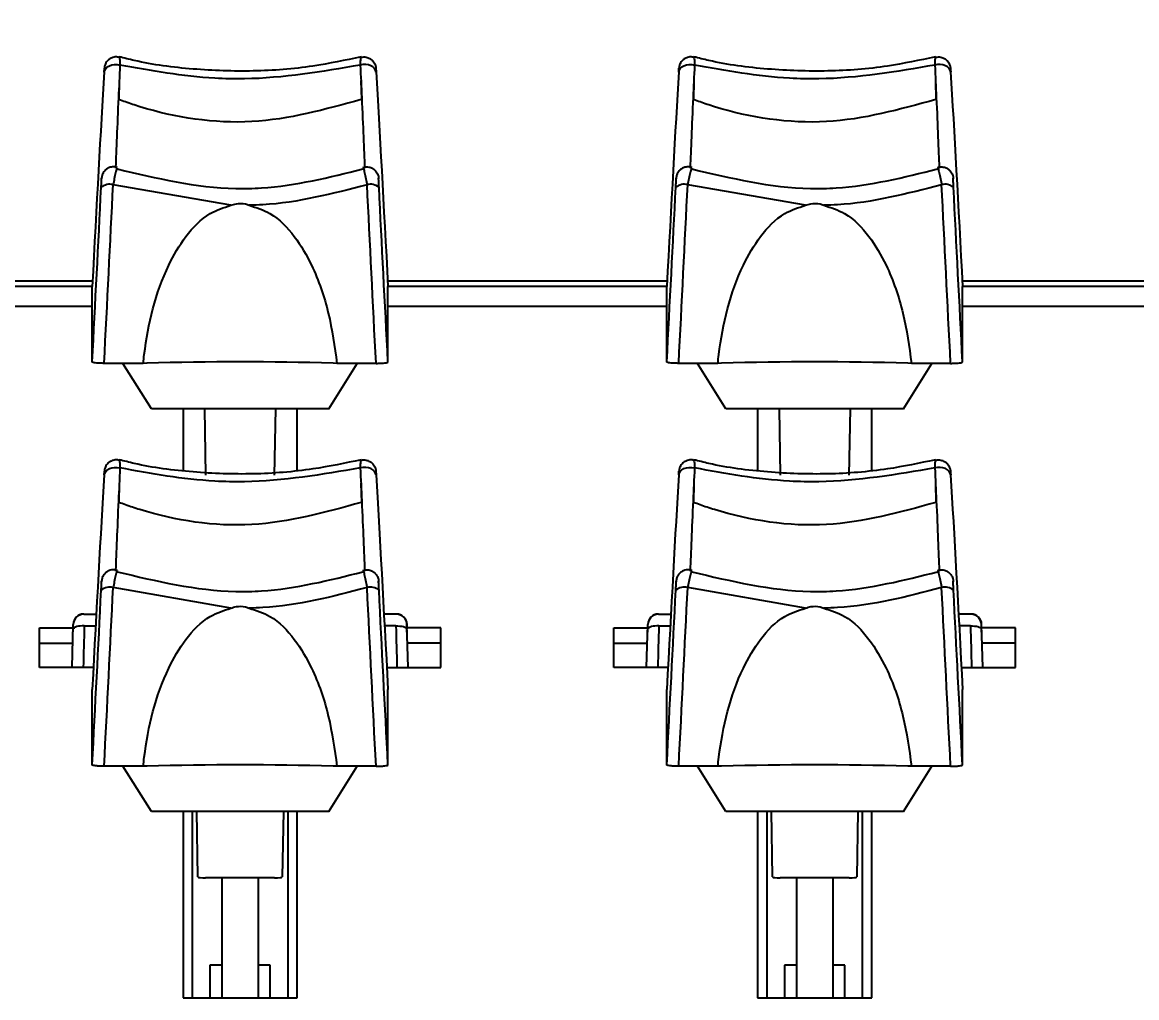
# Model space of a CAD drawing. Header units: inches. Extents: x 1.2 to 43.4, y 1.7 to 28.6.
# Drawn here: x 28.891 to 30.346, y 2.808 to 4.081 of the extents above; entities that cross this region are included whole.
import ezdxf

# ---------------------------------------------------------------- set-up
doc = ezdxf.new("R2010")
doc.units = ezdxf.units.IN
doc.header["$MEASUREMENT"] = 0
doc.layers.add('DIM', color=1, linetype='Continuous')
doc.styles.add('Arial', font='arial.ttf')
doc.dimstyles.new('ANSI & Metric .30 Stacked', dxfattribs={"dimscale": 2.666667, "dimtxt": 0.3, "dimasz": 0.375, "dimexe": 0.3, "dimexo": 0.3, "dimgap": 0.1, "dimtad": 0, "dimtih": 1, "dimtoh": 1, "dimzin": 4, "dimdsep": 46, "dimtxsty": 'Arial', "dimcen": 0.15, "dimadec": 0, "dimazin": 0, "dimtfac": 0.75, "dimtofl": 0, "dimtmove": 0, "dimatfit": 3, "dimfxl": 1, "dimtolj": 1, "dimtzin": 0, "dimarcsym": 0})

# ---------------------------------------------------------------- blocks, each defined once
blk = doc.blocks.new('*D8')
at = {"layer": 'Defpoints', "color": 0, "transparency": 16777216}
for p in [(43.3922, 5.7798), (25.0851, 3.6804), (43.3922, 3.6804)]:
    blk.add_point(p, dxfattribs=at)
at = {"layer": 'DIM', "color": 0, "lineweight": -2, "transparency": 16777216}
for p, q in [((25.0851, 3.9804), (25.0851, 6.0798)), ((43.3922, 3.9804), (43.3922, 6.0798)), ((25.4601, 5.7798), (33.3513, 5.7798)), ((43.0172, 5.7798), (35.126, 5.7798))]:
    blk.add_line(p, q, dxfattribs=at)
at = {"layer": 'DIM', "color": 0, "transparency": 16777216}
for points in [[(25.4601, 5.8423), (25.4601, 5.7173), (25.0851, 5.7798)], [(43.0172, 5.8423), (43.0172, 5.7173), (43.3922, 5.7798)]]:
    blk.add_solid(points, dxfattribs=at)
at = {"layer": 'DIM', "color": 0, "transparency": 16777216, "char_height": 0.3, "attachment_point": 5, "style": 'Arial'}
for s, insert in [('\\A1;18.31', (34.2387, 6.0331)), ('\\A1;[465mm]', (34.2387, 5.4875))]:
    blk.add_mtext(s, dxfattribs=dict(at, insert=insert))

msp = doc.modelspace()

# ---------------------------------------------------------------- linework, layer by layer
for p, q in [((28.9983, 4.0189), (28.9982, 4.0162)), ((29.353, 4.0189), (29.3532, 4.0162)), ((29.7483, 4.0189), (29.7482, 4.0162)), ((30.103, 4.0189), (30.1032, 4.0162)), ((29.018, 4.0051), (29.0173, 3.9802)), ((29.3333, 4.0051), (29.334, 3.9802)), ((29.768, 4.0051), (29.7673, 3.9802)), ((30.0833, 4.0051), (30.084, 3.9802)), ((29.1637, 3.8421), (29.01, 3.869)), ((29.9137, 3.8421), (29.76, 3.869)), ((28.983, 3.7429), (28.6183, 3.7429)), ((29.733, 3.7429), (29.3683, 3.7429)), ((30.483, 3.7429), (30.1183, 3.7429)), ((28.9827, 3.7362), (28.6187, 3.7362)), ((28.9827, 3.6377), (28.9827, 3.7362)), ((29.7327, 3.7362), (29.3687, 3.7362)), ((29.3687, 3.6377), (29.3687, 3.7362)), ((29.7327, 3.6377), (29.7327, 3.7362)), ((30.4827, 3.7362), (30.1187, 3.7362)), ((30.1187, 3.6377), (30.1187, 3.7362)), ((28.9827, 3.7102), (28.6187, 3.7102)), ((29.7327, 3.7102), (29.3687, 3.7102)), ((30.4827, 3.7102), (30.1187, 3.7102)), ((29.0492, 3.6358), (28.9983, 3.6358)), ((29.0598, 3.5767), (29.0228, 3.6358)), ((29.0541, 3.6359), (29.0492, 3.6358)), ((29.2915, 3.5767), (29.3285, 3.6358)), ((29.3021, 3.6358), (29.2972, 3.6359)), ((29.3531, 3.6358), (29.3021, 3.6358)), ((29.7992, 3.6358), (29.7483, 3.6358)), ((29.8098, 3.5767), (29.7728, 3.6358)), ((29.8041, 3.6359), (29.7992, 3.6358)), ((30.0415, 3.5767), (30.0785, 3.6358)), ((30.0521, 3.6358), (30.0472, 3.6359)), ((30.1031, 3.6358), (30.0521, 3.6358)), ((29.2915, 3.5767), (29.0598, 3.5767)), ((29.1012, 3.5767), (29.1012, 3.496)), ((29.1291, 3.5767), (29.1307, 3.4901)), ((29.2207, 3.4901), (29.2222, 3.5767)), ((29.2502, 3.4963), (29.2502, 3.5767)), ((30.0415, 3.5767), (29.8098, 3.5767)), ((29.8512, 3.5767), (29.8512, 3.496)), ((29.8791, 3.5767), (29.8807, 3.4901)), ((29.9707, 3.4901), (29.9722, 3.5767)), ((30.0002, 3.4963), (30.0002, 3.5767)), ((28.9983, 3.493), (28.9982, 3.4903)), ((29.353, 3.493), (29.3532, 3.4903)), ((29.7483, 3.493), (29.7482, 3.4903)), ((30.103, 3.493), (30.1032, 3.4903)), ((29.018, 3.4793), (29.0173, 3.4544)), ((29.3333, 3.4793), (29.334, 3.4544)), ((29.768, 3.4793), (29.7673, 3.4544)), ((30.0833, 3.4793), (30.084, 3.4544)), ((29.1637, 3.3163), (29.01, 3.3432)), ((29.9137, 3.3163), (29.76, 3.3432)), ((28.9715, 3.3086), (28.9879, 3.3086)), ((28.9715, 3.3086), (28.9715, 3.3085)), ((28.9715, 3.3085), (28.9879, 3.3085)), ((29.3798, 3.3086), (29.3634, 3.3086)), ((29.3798, 3.3085), (29.3634, 3.3085)), ((29.3798, 3.3086), (29.3798, 3.3085)), ((29.7216, 3.3086), (29.7379, 3.3086)), ((29.7216, 3.3086), (29.7216, 3.3085)), ((29.7216, 3.3085), (29.7379, 3.3085)), ((30.1298, 3.3086), (30.1134, 3.3086)), ((30.1298, 3.3085), (30.1134, 3.3085)), ((30.1298, 3.3086), (30.1298, 3.3085)), ((28.9137, 3.239), (28.9137, 3.2907)), ((28.9137, 3.2907), (28.9577, 3.2907)), ((28.9563, 3.239), (28.9578, 3.2951)), ((28.9723, 3.2932), (28.9871, 3.2932)), ((29.3791, 3.2932), (29.3642, 3.2932)), ((29.395, 3.239), (29.3935, 3.2951)), ((29.4377, 3.2907), (29.3937, 3.2907)), ((29.4377, 3.239), (29.4377, 3.2907)), ((29.6637, 3.239), (29.6637, 3.2907)), ((29.6637, 3.2907), (29.7077, 3.2907)), ((29.7063, 3.239), (29.7078, 3.2951)), ((29.7223, 3.2932), (29.7371, 3.2932)), ((30.1291, 3.2932), (30.1142, 3.2932)), ((30.145, 3.239), (30.1435, 3.2951)), ((30.1877, 3.2907), (30.1437, 3.2907)), ((30.1877, 3.239), (30.1877, 3.2907)), ((28.9137, 3.2708), (28.9571, 3.2708)), ((29.4377, 3.2708), (29.3942, 3.2708)), ((29.6637, 3.2708), (29.7071, 3.2708)), ((30.1877, 3.2708), (30.1442, 3.2708)), ((28.9842, 3.239), (28.9137, 3.239)), ((29.3671, 3.239), (29.4377, 3.239)), ((29.7342, 3.239), (29.6637, 3.239)), ((30.1171, 3.239), (30.1877, 3.239)), ((28.9827, 3.1119), (28.9827, 3.2103)), ((29.3687, 3.1119), (29.3687, 3.2103)), ((29.7327, 3.1119), (29.7327, 3.2103)), ((30.1187, 3.1119), (30.1187, 3.2103)), ((29.0492, 3.11), (28.9983, 3.11)), ((29.0598, 3.0508), (29.0228, 3.11)), ((29.0541, 3.11), (29.0492, 3.11)), ((29.2915, 3.0508), (29.3285, 3.11)), ((29.3021, 3.11), (29.2972, 3.11)), ((29.3531, 3.11), (29.3021, 3.11)), ((29.7992, 3.11), (29.7483, 3.11)), ((29.8098, 3.0508), (29.7728, 3.11)), ((29.8041, 3.11), (29.7992, 3.11)), ((30.0415, 3.0508), (30.0785, 3.11)), ((30.0521, 3.11), (30.0472, 3.11)), ((30.1031, 3.11), (30.0521, 3.11)), ((29.2915, 3.0508), (29.0598, 3.0508)), ((29.1012, 3.0508), (29.1012, 2.8079)), ((29.1132, 3.0508), (29.1132, 2.8079)), ((29.1207, 2.9655), (29.1192, 3.0508)), ((29.2322, 3.0508), (29.2307, 2.9655)), ((29.2382, 2.8079), (29.2382, 3.0508)), ((29.2502, 2.8079), (29.2502, 3.0508)), ((30.0415, 3.0508), (29.8098, 3.0508)), ((29.8512, 3.0508), (29.8512, 2.8079)), ((29.8632, 3.0508), (29.8632, 2.8079)), ((29.8707, 2.9655), (29.8692, 3.0508)), ((29.9822, 3.0508), (29.9807, 2.9655)), ((29.9882, 2.8079), (29.9882, 3.0508)), ((30.0002, 2.8079), (30.0002, 3.0508)), ((29.2207, 2.9643), (29.1307, 2.9643)), ((29.152, 2.9643), (29.152, 2.8079)), ((29.1993, 2.9643), (29.1993, 2.8079)), ((29.9707, 2.9643), (29.8807, 2.9643)), ((29.902, 2.9643), (29.902, 2.8079)), ((29.9493, 2.9643), (29.9493, 2.8079)), ((29.152, 2.8503), (29.1363, 2.8503)), ((29.1363, 2.8503), (29.1363, 2.8079)), ((29.215, 2.8503), (29.1993, 2.8503)), ((29.215, 2.8079), (29.215, 2.8503)), ((29.902, 2.8503), (29.8863, 2.8503)), ((29.8863, 2.8503), (29.8863, 2.8079)), ((29.965, 2.8503), (29.9493, 2.8503)), ((29.965, 2.8079), (29.965, 2.8503)), ((29.1012, 2.8079), (29.2502, 2.8079)), ((29.8512, 2.8079), (30.0002, 2.8079))]:
    msp.add_line(p, q)
at = {"flags": 128}
for points in [[(28.9983, 4.016), (28.9989, 4.0185), (29.0002, 4.0207), (29.0023, 4.0227), (29.005, 4.0242), (29.0082, 4.0253), (29.0117, 4.0258), (29.0153, 4.0258), (29.0188, 4.0252)], [(29.353, 4.016), (29.3525, 4.0185), (29.3511, 4.0207), (29.349, 4.0227), (29.3463, 4.0242), (29.3431, 4.0253), (29.3396, 4.0258), (29.336, 4.0258), (29.3325, 4.0252)], [(29.7483, 4.016), (29.7489, 4.0185), (29.7502, 4.0207), (29.7523, 4.0227), (29.755, 4.0242), (29.7582, 4.0253), (29.7617, 4.0258), (29.7653, 4.0258), (29.7688, 4.0252)], [(30.103, 4.016), (30.1025, 4.0185), (30.1011, 4.0207), (30.099, 4.0227), (30.0963, 4.0242), (30.0931, 4.0253), (30.0896, 4.0258), (30.086, 4.0258), (30.0825, 4.0252)], [(28.9983, 3.4902), (28.9989, 3.4926), (29.0002, 3.4948), (29.0023, 3.4968), (29.005, 3.4984), (29.0082, 3.4994), (29.0117, 3.5), (29.0153, 3.5), (29.0188, 3.4994)], [(29.353, 3.4902), (29.3525, 3.4926), (29.3511, 3.4948), (29.349, 3.4968), (29.3463, 3.4984), (29.3431, 3.4994), (29.3396, 3.5), (29.336, 3.5), (29.3325, 3.4994)], [(29.7483, 3.4902), (29.7489, 3.4926), (29.7502, 3.4948), (29.7523, 3.4968), (29.755, 3.4984), (29.7582, 3.4994), (29.7617, 3.5), (29.7653, 3.5), (29.7688, 3.4994)], [(30.103, 3.4902), (30.1025, 3.4926), (30.1011, 3.4948), (30.099, 3.4968), (30.0963, 3.4984), (30.0931, 3.4994), (30.0896, 3.5), (30.086, 3.5), (30.0825, 3.4994)], [(28.9723, 3.2932), (28.9696, 3.2932), (28.967, 3.293), (28.9647, 3.2927), (28.9626, 3.2922), (28.9609, 3.2917), (28.9596, 3.291), (28.9588, 3.2903), (28.9585, 3.2895)], [(29.3791, 3.2932), (29.3817, 3.2932), (29.3843, 3.293), (29.3867, 3.2927), (29.3888, 3.2922), (29.3905, 3.2917), (29.3917, 3.291), (29.3925, 3.2903), (29.3928, 3.2895)], [(29.7223, 3.2932), (29.7196, 3.2932), (29.717, 3.293), (29.7147, 3.2927), (29.7126, 3.2922), (29.7109, 3.2917), (29.7096, 3.291), (29.7088, 3.2903), (29.7085, 3.2895)], [(30.1291, 3.2932), (30.1317, 3.2932), (30.1343, 3.293), (30.1367, 3.2927), (30.1388, 3.2922), (30.1405, 3.2917), (30.1417, 3.291), (30.1425, 3.2903), (30.1428, 3.2895)]]:
    msp.add_lwpolyline(points, dxfattribs=at)
for centre, radius, start, end in [((29.0056, 3.8518), 0.0178, 75.8317, 129.2365), ((29.3457, 3.8518), 0.0178, 50.7635, 104.1683), ((29.7556, 3.8518), 0.0178, 75.8317, 129.2365), ((30.0957, 3.8518), 0.0178, 50.7635, 104.1683), ((29.1757, -0.3942), 4.032, 88.2726, 91.7274), ((29.9257, -0.3942), 4.032, 88.2726, 91.7274), ((29.0056, 3.3259), 0.0178, 75.8317, 129.2365), ((29.3457, 3.3259), 0.0178, 50.7635, 104.1683), ((29.7556, 3.3259), 0.0178, 75.8317, 129.2365), ((30.0957, 3.3259), 0.0178, 50.7635, 104.1683), ((28.9715, 3.2948), 0.0138, 90, 178.4839), ((28.9715, 3.2947), 0.0137, 89.7852, 178.2556), ((29.3798, 3.2948), 0.0138, 1.5161, 90), ((29.3798, 3.2947), 0.0137, 1.7444, 90.2148), ((29.7216, 3.2948), 0.0138, 90, 178.4839), ((29.7215, 3.2947), 0.0137, 89.7852, 178.2556), ((30.1298, 3.2948), 0.0138, 1.5161, 90), ((30.1298, 3.2947), 0.0137, 1.7444, 90.2148), ((29.1757, -0.9201), 4.032, 88.2726, 91.7274), ((29.9257, -0.9201), 4.032, 88.2726, 91.7274)]:
    msp.add_arc(centre, radius, start, end)
for centre, major_axis, ratio, start_param, end_param in [((28.9812, 3.6462), (0.027, 0.5183), 0.00637, 0.776352, 1.396595), ((29.7312, 3.6462), (0.027, 0.5183), 0.00637, 0.776352, 1.396595), ((28.9808, 3.684), (0.0345, 0.6628), 0.00637, 4.642907, 4.990237), ((28.9964, 3.6832), (0.0345, 0.6784), 0.006224, 4.642892, 4.990222), ((29.7308, 3.684), (0.0345, 0.6628), 0.00637, 4.642907, 4.990237), ((29.7464, 3.6832), (0.0345, 0.6784), 0.006224, 4.642892, 4.990222), ((28.9812, 3.1203), (0.027, 0.5183), 0.00637, 0.776352, 1.396595), ((29.7312, 3.1203), (0.027, 0.5183), 0.00637, 0.776352, 1.396595), ((28.9808, 3.1581), (0.0345, 0.6628), 0.00637, 4.642907, 4.990237), ((28.9964, 3.1573), (0.0345, 0.6784), 0.006224, 4.642892, 4.990222), ((29.7308, 3.1581), (0.0345, 0.6628), 0.00637, 4.642907, 4.990237), ((29.7464, 3.1573), (0.0345, 0.6784), 0.006224, 4.642892, 4.990222), ((29.3848, 3.1312), (-0.0139, 0.55), 0.003109, 1.271733, 1.373475), ((29.3599, 4.5695), (-0.0334, 1.2846), 0.003189, 3.134776, 3.267468), ((30.1348, 3.1312), (-0.0139, 0.55), 0.003109, 1.271733, 1.373475), ((30.1099, 4.5695), (-0.0334, 1.2846), 0.003189, 3.134776, 3.267468), ((29.1307, 2.9655), (0.01, 0), 0.121869, 3.141588, 4.71208), ((29.2207, 2.9655), (0.01, 0), 0.121869, 4.712698, 6.28319), ((29.8807, 2.9655), (0.01, 0), 0.121869, 3.141588, 4.71208), ((29.9707, 2.9655), (0.01, 0), 0.121869, 4.712698, 6.28319)]:
    msp.add_ellipse(centre, major_axis=major_axis, ratio=ratio, start_param=start_param, end_param=end_param)
at = {"extrusion": (0, 0, -1)}
for centre, major_axis, ratio, start_param, end_param in [((29.3701, 3.6462), (-0.027, 0.5183), 0.00637, 0.776352, 1.396595), ((30.1201, 3.6462), (-0.027, 0.5183), 0.00637, 0.776352, 1.396595), ((29.3549, 3.6832), (-0.0345, 0.6784), 0.006224, 4.642892, 4.990222), ((29.3705, 3.684), (-0.0345, 0.6628), 0.00637, 4.642907, 4.990237), ((30.1049, 3.6832), (-0.0345, 0.6784), 0.006224, 4.642892, 4.990222), ((30.1205, 3.684), (-0.0345, 0.6628), 0.00637, 4.642907, 4.990237), ((29.3701, 3.1203), (-0.027, 0.5183), 0.00637, 0.776352, 1.396595), ((30.1201, 3.1203), (-0.027, 0.5183), 0.00637, 0.776352, 1.396595), ((29.3549, 3.1573), (-0.0345, 0.6784), 0.006224, 4.642892, 4.990222), ((29.3705, 3.1581), (-0.0345, 0.6628), 0.00637, 4.642907, 4.990237), ((30.1049, 3.1573), (-0.0345, 0.6784), 0.006224, 4.642892, 4.990222), ((30.1205, 3.1581), (-0.0345, 0.6628), 0.00637, 4.642907, 4.990237), ((28.9914, 4.5695), (0.0334, 1.2846), 0.003189, 3.134776, 3.267468), ((28.9665, 3.1312), (0.0139, 0.55), 0.003109, 1.271733, 1.373475), ((29.7414, 4.5695), (0.0334, 1.2846), 0.003189, 3.134776, 3.267468), ((29.7165, 3.1312), (0.0139, 0.55), 0.003109, 1.271733, 1.373475)]:
    msp.add_ellipse(centre, major_axis=major_axis, ratio=ratio, start_param=start_param, end_param=end_param, dxfattribs=at)
for points, knots in [([(29.0176, 4.0351), (29.017, 4.0353), (29.0144, 4.0361), (29.01, 4.0354), (29.0056, 4.0334), (29.0025, 4.0308), (29.0006, 4.0281), (28.9994, 4.0257), (28.9989, 4.0238), (28.9986, 4.0225), (28.9986, 4.0219), (28.9985, 4.0215), (28.9985, 4.0208), (28.9984, 4.0203), (28.9984, 4.0193), (28.9983, 4.0189)], [0, 0, 0, 0, 0.0563984, 0.2383305, 0.3790778, 0.4956148, 0.5941125, 0.6750955, 0.7374244, 0.7732895, 0.7938266, 0.8135784, 0.8469295, 0.9473821, 1, 1, 1, 1]), ([(29.0176, 4.0349), (29.0178, 4.0349), (29.0183, 4.035), (29.0188, 4.032), (29.0188, 4.0275), (29.0188, 4.0252)], [0, 0, 0, 0, 0.156347, 0.576487, 1, 1, 1, 1]), ([(29.3335, 4.0359), (29.3127, 4.0314), (29.2669, 4.0217), (29.1927, 4.0159), (29.1143, 4.0188), (29.0553, 4.0263), (29.0244, 4.0343), (29.0179, 4.036)], [0, 0, 0, 0, 0.20298, 0.446567, 0.691251, 0.935018, 1, 1, 1, 1]), ([(29.3337, 4.0349), (29.3336, 4.0349), (29.333, 4.035), (29.3325, 4.032), (29.3325, 4.0275), (29.3325, 4.0252)], [0, 0, 0, 0, 0.156347, 0.576487, 1, 1, 1, 1]), ([(29.3338, 4.0351), (29.3343, 4.0353), (29.3369, 4.0361), (29.3413, 4.0354), (29.3458, 4.0334), (29.3488, 4.0308), (29.3507, 4.0281), (29.3519, 4.0257), (29.3525, 4.0238), (29.3527, 4.0225), (29.3528, 4.0219), (29.3528, 4.0215), (29.3529, 4.0208), (29.3529, 4.0203), (29.353, 4.0193), (29.353, 4.0189)], [0, 0, 0, 0, 0.0563984, 0.2383305, 0.3790778, 0.4956148, 0.5941125, 0.6750955, 0.7374244, 0.7732895, 0.7938266, 0.8135784, 0.8469295, 0.9473821, 1, 1, 1, 1]), ([(29.7676, 4.0351), (29.767, 4.0353), (29.7644, 4.0361), (29.76, 4.0354), (29.7556, 4.0334), (29.7525, 4.0308), (29.7506, 4.0281), (29.7494, 4.0257), (29.7489, 4.0238), (29.7486, 4.0225), (29.7486, 4.0219), (29.7485, 4.0215), (29.7485, 4.0208), (29.7484, 4.0203), (29.7484, 4.0193), (29.7483, 4.0189)], [0, 0, 0, 0, 0.0563984, 0.2383305, 0.3790778, 0.4956148, 0.5941125, 0.6750955, 0.7374244, 0.7732895, 0.7938266, 0.8135784, 0.8469295, 0.9473821, 1, 1, 1, 1]), ([(29.7676, 4.0349), (29.7678, 4.0349), (29.7683, 4.035), (29.7688, 4.032), (29.7688, 4.0275), (29.7688, 4.0252)], [0, 0, 0, 0, 0.156347, 0.576487, 1, 1, 1, 1]), ([(30.0835, 4.0359), (30.0627, 4.0314), (30.0169, 4.0217), (29.9427, 4.0159), (29.8643, 4.0188), (29.8053, 4.0263), (29.7744, 4.0343), (29.7679, 4.036)], [0, 0, 0, 0, 0.20298, 0.446567, 0.691251, 0.935018, 1, 1, 1, 1]), ([(30.0837, 4.0349), (30.0836, 4.0349), (30.083, 4.035), (30.0825, 4.032), (30.0825, 4.0275), (30.0825, 4.0252)], [0, 0, 0, 0, 0.156347, 0.576487, 1, 1, 1, 1]), ([(30.0838, 4.0351), (30.0843, 4.0353), (30.0869, 4.0361), (30.0913, 4.0354), (30.0958, 4.0334), (30.0988, 4.0308), (30.1007, 4.0281), (30.1019, 4.0257), (30.1025, 4.0238), (30.1027, 4.0225), (30.1028, 4.0219), (30.1028, 4.0215), (30.1029, 4.0208), (30.1029, 4.0203), (30.103, 4.0193), (30.103, 4.0189)], [0, 0, 0, 0, 0.0563984, 0.2383305, 0.3790778, 0.4956148, 0.5941125, 0.6750955, 0.7374244, 0.7732895, 0.7938266, 0.8135784, 0.8469295, 0.9473821, 1, 1, 1, 1]), ([(28.9983, 4.0189), (28.9983, 4.0189), (28.9983, 4.0184), (28.9982, 4.0172), (28.9982, 4.0161)], [0, 0, 0, 0, 0.035776, 1, 1, 1, 1]), ([(28.9983, 4.016), (28.9984, 4.0172), (28.9985, 4.0195), (28.9985, 4.021), (28.9985, 4.021), (28.9984, 4.0196), (28.9983, 4.0189)], [0, 0, 0, 0, 0.24721, 0.494253, 0.746477, 1, 1, 1, 1]), ([(29.0188, 4.0252), (29.0182, 4.0107), (29.0165, 3.9755), (29.0146, 3.9294), (29.0135, 3.9018), (29.0131, 3.8911), (29.0131, 3.8906)], [0, 0, 0, 0, 0.251189, 0.610682, 0.980601, 1, 1, 1, 1]), ([(29.3325, 4.0252), (29.2824, 4.0166), (29.2197, 4.0059), (29.1133, 4.008), (29.0598, 4.0178), (29.0188, 4.0252)], [0, 0, 0, 0, 0.48183, 0.603063, 1, 1, 1, 1]), ([(29.3325, 4.0252), (29.3332, 4.0107), (29.3348, 3.9755), (29.3367, 3.9294), (29.3378, 3.9018), (29.3382, 3.8911), (29.3382, 3.8906)], [0, 0, 0, 0, 0.251189, 0.610682, 0.980601, 1, 1, 1, 1]), ([(29.353, 4.016), (29.353, 4.0172), (29.3529, 4.0195), (29.3528, 4.021), (29.3528, 4.021), (29.3529, 4.0196), (29.353, 4.0189)], [0, 0, 0, 0, 0.24721, 0.494253, 0.746477, 1, 1, 1, 1]), ([(29.353, 4.0189), (29.353, 4.0189), (29.353, 4.0184), (29.3531, 4.0172), (29.3532, 4.0161)], [0, 0, 0, 0, 0.035776, 1, 1, 1, 1]), ([(29.7483, 4.0189), (29.7483, 4.0189), (29.7483, 4.0184), (29.7482, 4.0172), (29.7482, 4.0161)], [0, 0, 0, 0, 0.035776, 1, 1, 1, 1]), ([(29.7483, 4.016), (29.7484, 4.0172), (29.7485, 4.0195), (29.7485, 4.021), (29.7485, 4.021), (29.7484, 4.0196), (29.7483, 4.0189)], [0, 0, 0, 0, 0.24721, 0.494253, 0.746477, 1, 1, 1, 1]), ([(29.7688, 4.0252), (29.7682, 4.0107), (29.7665, 3.9755), (29.7646, 3.9294), (29.7635, 3.9018), (29.7631, 3.8911), (29.7631, 3.8906)], [0, 0, 0, 0, 0.251189, 0.610682, 0.980601, 1, 1, 1, 1]), ([(30.0825, 4.0252), (30.0324, 4.0166), (29.9697, 4.0059), (29.8633, 4.008), (29.8098, 4.0178), (29.7688, 4.0252)], [0, 0, 0, 0, 0.48183, 0.603063, 1, 1, 1, 1]), ([(30.0825, 4.0252), (30.0832, 4.0107), (30.0848, 3.9755), (30.0867, 3.9294), (30.0878, 3.9018), (30.0882, 3.8911), (30.0882, 3.8906)], [0, 0, 0, 0, 0.251189, 0.610682, 0.980601, 1, 1, 1, 1]), ([(30.103, 4.016), (30.103, 4.0172), (30.1029, 4.0195), (30.1028, 4.021), (30.1028, 4.021), (30.1029, 4.0196), (30.103, 4.0189)], [0, 0, 0, 0, 0.24721, 0.494253, 0.746477, 1, 1, 1, 1]), ([(30.103, 4.0189), (30.103, 4.0189), (30.103, 4.0184), (30.1031, 4.0172), (30.1032, 4.0161)], [0, 0, 0, 0, 0.035776, 1, 1, 1, 1]), ([(29.3338, 3.9802), (29.2866, 3.9671), (29.1916, 3.9409), (29.0883, 3.9569), (29.0323, 3.9747), (29.0232, 3.9781), (29.0173, 3.9802)], [0, 0, 0, 0, 0.45231, 0.909806, 0.941019, 1, 1, 1, 1]), ([(30.0838, 3.9802), (30.0366, 3.9671), (29.9416, 3.9409), (29.8383, 3.9569), (29.7823, 3.9747), (29.7732, 3.9781), (29.7673, 3.9802)], [0, 0, 0, 0, 0.45231, 0.909806, 0.941019, 1, 1, 1, 1]), ([(29.0153, 3.8913), (29.0143, 3.8917), (29.0114, 3.8927), (29.0066, 3.8921), (29.0021, 3.8901), (28.999, 3.8875), (28.997, 3.8848), (28.9958, 3.8823), (28.9953, 3.8804), (28.995, 3.8791), (28.995, 3.8784), (28.9949, 3.878), (28.9949, 3.8776), (28.9948, 3.8771), (28.9948, 3.8768)], [0, 0, 0, 0, 0.096018, 0.287781, 0.435692, 0.55788, 0.661193, 0.746266, 0.811954, 0.850921, 0.872288, 0.891647, 0.924172, 1, 1, 1, 1]), ([(29.0153, 3.8912), (29.0151, 3.8912), (29.0149, 3.8911), (29.0137, 3.8867), (29.012, 3.8795), (29.0107, 3.873), (29.0101, 3.8695), (29.01, 3.869)], [0, 0, 0, 0, 0.195774, 0.463165, 0.731943, 0.95969, 1, 1, 1, 1]), ([(29.0154, 3.8896), (29.0666, 3.8774), (29.1288, 3.8626), (29.2375, 3.865), (29.2922, 3.8787), (29.3359, 3.8896)], [0, 0, 0, 0, 0.482261, 0.585617, 1, 1, 1, 1]), ([(29.336, 3.8913), (29.337, 3.8917), (29.3399, 3.8927), (29.3447, 3.8921), (29.3493, 3.8901), (29.3523, 3.8875), (29.3543, 3.8848), (29.3555, 3.8823), (29.3561, 3.8804), (29.3563, 3.8791), (29.3564, 3.8784), (29.3564, 3.878), (29.3565, 3.8776), (29.3565, 3.8771), (29.3565, 3.8768)], [0, 0, 0, 0, 0.096018, 0.287781, 0.435692, 0.55788, 0.661193, 0.746266, 0.811954, 0.850921, 0.872288, 0.891647, 0.924172, 1, 1, 1, 1]), ([(29.3361, 3.8912), (29.3362, 3.8912), (29.3365, 3.8911), (29.3377, 3.8867), (29.3393, 3.8795), (29.3406, 3.873), (29.3413, 3.8695), (29.3414, 3.869)], [0, 0, 0, 0, 0.195774, 0.463165, 0.731943, 0.95969, 1, 1, 1, 1]), ([(29.7653, 3.8913), (29.7643, 3.8917), (29.7614, 3.8927), (29.7566, 3.8921), (29.7521, 3.8901), (29.749, 3.8875), (29.747, 3.8848), (29.7458, 3.8823), (29.7453, 3.8804), (29.745, 3.8791), (29.745, 3.8784), (29.7449, 3.878), (29.7449, 3.8776), (29.7448, 3.8771), (29.7448, 3.8768)], [0, 0, 0, 0, 0.096018, 0.287781, 0.435692, 0.55788, 0.661193, 0.746266, 0.811954, 0.850921, 0.872288, 0.891647, 0.924172, 1, 1, 1, 1]), ([(29.7653, 3.8912), (29.7651, 3.8912), (29.7649, 3.8911), (29.7637, 3.8867), (29.762, 3.8795), (29.7607, 3.873), (29.7601, 3.8695), (29.76, 3.869)], [0, 0, 0, 0, 0.195774, 0.463165, 0.731943, 0.95969, 1, 1, 1, 1]), ([(29.7654, 3.8896), (29.8166, 3.8774), (29.8788, 3.8626), (29.9875, 3.865), (30.0422, 3.8787), (30.0859, 3.8896)], [0, 0, 0, 0, 0.482261, 0.585617, 1, 1, 1, 1]), ([(30.086, 3.8913), (30.087, 3.8917), (30.0899, 3.8927), (30.0947, 3.8921), (30.0993, 3.8901), (30.1023, 3.8875), (30.1043, 3.8848), (30.1055, 3.8823), (30.1061, 3.8804), (30.1063, 3.8791), (30.1064, 3.8784), (30.1064, 3.878), (30.1065, 3.8776), (30.1065, 3.8771), (30.1065, 3.8768)], [0, 0, 0, 0, 0.096018, 0.287781, 0.435692, 0.55788, 0.661193, 0.746266, 0.811954, 0.850921, 0.872288, 0.891647, 0.924172, 1, 1, 1, 1]), ([(30.0861, 3.8912), (30.0862, 3.8912), (30.0865, 3.8911), (30.0877, 3.8867), (30.0893, 3.8795), (30.0906, 3.873), (30.0913, 3.8695), (30.0914, 3.869)], [0, 0, 0, 0, 0.195774, 0.463165, 0.731943, 0.95969, 1, 1, 1, 1]), ([(28.9944, 3.8655), (28.9945, 3.8674), (28.9946, 3.87), (28.9947, 3.8718), (28.9947, 3.8723)], [0, 0, 0, 0, 0.702943, 1, 1, 1, 1]), ([(28.9947, 3.8723), (28.9947, 3.8731), (28.9948, 3.8753), (28.9949, 3.8772), (28.9949, 3.8778), (28.9948, 3.8769), (28.9948, 3.8766)], [0, 0, 0, 0, 0.1789751, 0.4845083, 0.7793104, 1, 1, 1, 1]), ([(29.3566, 3.8723), (29.3566, 3.8731), (29.3565, 3.8753), (29.3564, 3.8772), (29.3564, 3.8778), (29.3565, 3.8769), (29.3565, 3.8766)], [0, 0, 0, 0, 0.1789751, 0.4845083, 0.7793104, 1, 1, 1, 1]), ([(29.357, 3.8655), (29.3569, 3.8674), (29.3567, 3.87), (29.3567, 3.8718), (29.3566, 3.8723)], [0, 0, 0, 0, 0.702943, 1, 1, 1, 1]), ([(29.7444, 3.8655), (29.7445, 3.8674), (29.7446, 3.87), (29.7447, 3.8718), (29.7447, 3.8723)], [0, 0, 0, 0, 0.702943, 1, 1, 1, 1]), ([(29.7447, 3.8723), (29.7447, 3.8731), (29.7448, 3.8753), (29.7449, 3.8772), (29.7449, 3.8778), (29.7448, 3.8769), (29.7448, 3.8766)], [0, 0, 0, 0, 0.1789751, 0.4845083, 0.7793104, 1, 1, 1, 1]), ([(30.1066, 3.8723), (30.1066, 3.8731), (30.1065, 3.8753), (30.1064, 3.8772), (30.1064, 3.8778), (30.1065, 3.8769), (30.1065, 3.8766)], [0, 0, 0, 0, 0.1789751, 0.4845083, 0.7793104, 1, 1, 1, 1]), ([(30.107, 3.8655), (30.1069, 3.8674), (30.1067, 3.87), (30.1067, 3.8718), (30.1066, 3.8723)], [0, 0, 0, 0, 0.702943, 1, 1, 1, 1]), ([(29.3414, 3.869), (29.2964, 3.8573), (29.2457, 3.844), (29.1936, 3.8423), (29.1876, 3.8421)], [0, 0, 0, 0, 0.886615, 1, 1, 1, 1]), ([(30.0914, 3.869), (30.0464, 3.8573), (29.9957, 3.844), (29.9436, 3.8423), (29.9376, 3.8421)], [0, 0, 0, 0, 0.886615, 1, 1, 1, 1]), ([(29.0492, 3.6358), (29.0496, 3.6397), (29.0546, 3.6835), (29.0688, 3.7426), (29.1035, 3.8022), (29.131, 3.8315), (29.1544, 3.8391), (29.1637, 3.8421)], [0, 0, 0, 0, 0.047044, 0.530551, 0.706932, 0.883366, 1, 1, 1, 1]), ([(29.1637, 3.8421), (29.166, 3.8429), (29.1721, 3.845), (29.1807, 3.8448), (29.186, 3.8428), (29.1876, 3.8421)], [0, 0, 0, 0, 0.304027, 0.787474, 1, 1, 1, 1]), ([(29.1876, 3.8421), (29.197, 3.8391), (29.2204, 3.8315), (29.2479, 3.8022), (29.2735, 3.7581), (29.2929, 3.7018), (29.299, 3.6578), (29.3021, 3.6358)], [0, 0, 0, 0, 0.116437, 0.292571, 0.468654, 0.733954, 1, 1, 1, 1]), ([(29.7992, 3.6358), (29.7996, 3.6397), (29.8046, 3.6835), (29.8188, 3.7426), (29.8535, 3.8022), (29.881, 3.8315), (29.9044, 3.8391), (29.9137, 3.8421)], [0, 0, 0, 0, 0.047044, 0.530551, 0.706932, 0.883366, 1, 1, 1, 1]), ([(29.9137, 3.8421), (29.916, 3.8429), (29.9221, 3.845), (29.9307, 3.8448), (29.936, 3.8428), (29.9376, 3.8421)], [0, 0, 0, 0, 0.304027, 0.787474, 1, 1, 1, 1]), ([(29.9376, 3.8421), (29.947, 3.8391), (29.9704, 3.8315), (29.9979, 3.8022), (30.0235, 3.7581), (30.0429, 3.7018), (30.049, 3.6578), (30.0521, 3.6358)], [0, 0, 0, 0, 0.116437, 0.292571, 0.468654, 0.733954, 1, 1, 1, 1]), ([(28.9983, 3.6358), (28.9965, 3.6359), (28.993, 3.6359), (28.9883, 3.6362), (28.9848, 3.6367), (28.9829, 3.6372), (28.9827, 3.6376), (28.9827, 3.6377)], [0, 0, 0, 0, 0.214815, 0.429665, 0.644206, 0.858597, 1, 1, 1, 1]), ([(29.3531, 3.6358), (29.3548, 3.6359), (29.3583, 3.6359), (29.363, 3.6362), (29.3665, 3.6367), (29.3684, 3.6372), (29.3686, 3.6376), (29.3687, 3.6377)], [0, 0, 0, 0, 0.214815, 0.429665, 0.644206, 0.858597, 1, 1, 1, 1]), ([(29.7483, 3.6358), (29.7465, 3.6359), (29.743, 3.6359), (29.7383, 3.6362), (29.7348, 3.6367), (29.7329, 3.6372), (29.7327, 3.6376), (29.7327, 3.6377)], [0, 0, 0, 0, 0.214815, 0.429665, 0.644206, 0.858597, 1, 1, 1, 1]), ([(30.1031, 3.6358), (30.1048, 3.6359), (30.1083, 3.6359), (30.113, 3.6362), (30.1165, 3.6367), (30.1184, 3.6372), (30.1186, 3.6376), (30.1187, 3.6377)], [0, 0, 0, 0, 0.214815, 0.429665, 0.644206, 0.858597, 1, 1, 1, 1]), ([(29.0176, 3.5092), (29.017, 3.5094), (29.0144, 3.5103), (29.01, 3.5096), (29.0056, 3.5076), (29.0025, 3.5049), (29.0006, 3.5023), (28.9994, 3.4998), (28.9989, 3.4979), (28.9986, 3.4966), (28.9986, 3.496), (28.9985, 3.4956), (28.9985, 3.495), (28.9984, 3.4944), (28.9984, 3.4934), (28.9983, 3.493)], [0, 0, 0, 0, 0.0563984, 0.2383305, 0.3790778, 0.4956148, 0.5941125, 0.6750955, 0.7374244, 0.7732895, 0.7938266, 0.8135784, 0.8469295, 0.9473821, 1, 1, 1, 1]), ([(29.0176, 3.509), (29.0178, 3.5091), (29.0183, 3.5092), (29.0188, 3.5061), (29.0188, 3.5016), (29.0188, 3.4994)], [0, 0, 0, 0, 0.156347, 0.576487, 1, 1, 1, 1]), ([(29.3335, 3.51), (29.3127, 3.5056), (29.2669, 3.4959), (29.1927, 3.4901), (29.1143, 3.4929), (29.0553, 3.5004), (29.0244, 3.5084), (29.0179, 3.5101)], [0, 0, 0, 0, 0.20298, 0.446567, 0.691251, 0.935018, 1, 1, 1, 1]), ([(29.3337, 3.509), (29.3336, 3.5091), (29.333, 3.5092), (29.3325, 3.5061), (29.3325, 3.5016), (29.3325, 3.4994)], [0, 0, 0, 0, 0.156347, 0.576487, 1, 1, 1, 1]), ([(29.3338, 3.5092), (29.3343, 3.5094), (29.3369, 3.5103), (29.3413, 3.5096), (29.3458, 3.5076), (29.3488, 3.5049), (29.3507, 3.5023), (29.3519, 3.4998), (29.3525, 3.4979), (29.3527, 3.4966), (29.3528, 3.496), (29.3528, 3.4956), (29.3529, 3.495), (29.3529, 3.4944), (29.353, 3.4934), (29.353, 3.493)], [0, 0, 0, 0, 0.0563984, 0.2383305, 0.3790778, 0.4956148, 0.5941125, 0.6750955, 0.7374244, 0.7732895, 0.7938266, 0.8135784, 0.8469295, 0.9473821, 1, 1, 1, 1]), ([(29.7676, 3.5092), (29.767, 3.5094), (29.7644, 3.5103), (29.76, 3.5096), (29.7556, 3.5076), (29.7525, 3.5049), (29.7506, 3.5023), (29.7494, 3.4998), (29.7489, 3.4979), (29.7486, 3.4966), (29.7486, 3.496), (29.7485, 3.4956), (29.7485, 3.495), (29.7484, 3.4944), (29.7484, 3.4934), (29.7483, 3.493)], [0, 0, 0, 0, 0.0563984, 0.2383305, 0.3790778, 0.4956148, 0.5941125, 0.6750955, 0.7374244, 0.7732895, 0.7938266, 0.8135784, 0.8469295, 0.9473821, 1, 1, 1, 1]), ([(29.7676, 3.509), (29.7678, 3.5091), (29.7683, 3.5092), (29.7688, 3.5061), (29.7688, 3.5016), (29.7688, 3.4994)], [0, 0, 0, 0, 0.156347, 0.576487, 1, 1, 1, 1]), ([(30.0835, 3.51), (30.0627, 3.5056), (30.0169, 3.4959), (29.9427, 3.4901), (29.8643, 3.4929), (29.8053, 3.5004), (29.7744, 3.5084), (29.7679, 3.5101)], [0, 0, 0, 0, 0.20298, 0.446567, 0.691251, 0.935018, 1, 1, 1, 1]), ([(30.0837, 3.509), (30.0836, 3.5091), (30.083, 3.5092), (30.0825, 3.5061), (30.0825, 3.5016), (30.0825, 3.4994)], [0, 0, 0, 0, 0.156347, 0.576487, 1, 1, 1, 1]), ([(30.0838, 3.5092), (30.0843, 3.5094), (30.0869, 3.5103), (30.0913, 3.5096), (30.0958, 3.5076), (30.0988, 3.5049), (30.1007, 3.5023), (30.1019, 3.4998), (30.1025, 3.4979), (30.1027, 3.4966), (30.1028, 3.496), (30.1028, 3.4956), (30.1029, 3.495), (30.1029, 3.4944), (30.103, 3.4934), (30.103, 3.493)], [0, 0, 0, 0, 0.0563984, 0.2383305, 0.3790778, 0.4956148, 0.5941125, 0.6750955, 0.7374244, 0.7732895, 0.7938266, 0.8135784, 0.8469295, 0.9473821, 1, 1, 1, 1]), ([(28.9983, 3.493), (28.9983, 3.493), (28.9983, 3.4925), (28.9982, 3.4914), (28.9982, 3.4902)], [0, 0, 0, 0, 0.035776, 1, 1, 1, 1]), ([(28.9983, 3.4902), (28.9984, 3.4913), (28.9985, 3.4936), (28.9985, 3.4951), (28.9985, 3.4951), (28.9984, 3.4937), (28.9983, 3.493)], [0, 0, 0, 0, 0.24721, 0.494253, 0.746477, 1, 1, 1, 1]), ([(29.0188, 3.4994), (29.0182, 3.4849), (29.0165, 3.4496), (29.0146, 3.4035), (29.0135, 3.376), (29.0131, 3.3652), (29.0131, 3.3647)], [0, 0, 0, 0, 0.251189, 0.610682, 0.980601, 1, 1, 1, 1]), ([(29.3325, 3.4994), (29.2824, 3.4908), (29.2197, 3.48), (29.1133, 3.4822), (29.0598, 3.4919), (29.0188, 3.4994)], [0, 0, 0, 0, 0.48183, 0.603063, 1, 1, 1, 1]), ([(29.3325, 3.4994), (29.3332, 3.4849), (29.3348, 3.4496), (29.3367, 3.4035), (29.3378, 3.376), (29.3382, 3.3652), (29.3382, 3.3647)], [0, 0, 0, 0, 0.251189, 0.610682, 0.980601, 1, 1, 1, 1]), ([(29.353, 3.4902), (29.353, 3.4913), (29.3529, 3.4936), (29.3528, 3.4951), (29.3528, 3.4951), (29.3529, 3.4937), (29.353, 3.493)], [0, 0, 0, 0, 0.24721, 0.494253, 0.746477, 1, 1, 1, 1]), ([(29.353, 3.493), (29.353, 3.493), (29.353, 3.4925), (29.3531, 3.4914), (29.3532, 3.4902)], [0, 0, 0, 0, 0.035776, 1, 1, 1, 1]), ([(29.7483, 3.493), (29.7483, 3.493), (29.7483, 3.4925), (29.7482, 3.4914), (29.7482, 3.4902)], [0, 0, 0, 0, 0.035776, 1, 1, 1, 1]), ([(29.7483, 3.4902), (29.7484, 3.4913), (29.7485, 3.4936), (29.7485, 3.4951), (29.7485, 3.4951), (29.7484, 3.4937), (29.7483, 3.493)], [0, 0, 0, 0, 0.24721, 0.494253, 0.746477, 1, 1, 1, 1]), ([(29.7688, 3.4994), (29.7682, 3.4849), (29.7665, 3.4496), (29.7646, 3.4035), (29.7635, 3.376), (29.7631, 3.3652), (29.7631, 3.3647)], [0, 0, 0, 0, 0.251189, 0.610682, 0.980601, 1, 1, 1, 1]), ([(30.0825, 3.4994), (30.0324, 3.4908), (29.9697, 3.48), (29.8633, 3.4822), (29.8098, 3.4919), (29.7688, 3.4994)], [0, 0, 0, 0, 0.48183, 0.603063, 1, 1, 1, 1]), ([(30.0825, 3.4994), (30.0832, 3.4849), (30.0848, 3.4496), (30.0867, 3.4035), (30.0878, 3.376), (30.0882, 3.3652), (30.0882, 3.3647)], [0, 0, 0, 0, 0.251189, 0.610682, 0.980601, 1, 1, 1, 1]), ([(30.103, 3.4902), (30.103, 3.4913), (30.1029, 3.4936), (30.1028, 3.4951), (30.1028, 3.4951), (30.1029, 3.4937), (30.103, 3.493)], [0, 0, 0, 0, 0.24721, 0.494253, 0.746477, 1, 1, 1, 1]), ([(30.103, 3.493), (30.103, 3.493), (30.103, 3.4925), (30.1031, 3.4914), (30.1032, 3.4902)], [0, 0, 0, 0, 0.035776, 1, 1, 1, 1]), ([(29.3338, 3.4543), (29.2866, 3.4413), (29.1916, 3.415), (29.0883, 3.431), (29.0323, 3.4489), (29.0232, 3.4522), (29.0173, 3.4544)], [0, 0, 0, 0, 0.45231, 0.909806, 0.941019, 1, 1, 1, 1]), ([(30.0838, 3.4543), (30.0366, 3.4413), (29.9416, 3.415), (29.8383, 3.431), (29.7823, 3.4489), (29.7732, 3.4522), (29.7673, 3.4544)], [0, 0, 0, 0, 0.45231, 0.909806, 0.941019, 1, 1, 1, 1]), ([(29.0153, 3.3654), (29.0143, 3.3658), (29.0114, 3.3669), (29.0066, 3.3663), (29.0021, 3.3642), (28.999, 3.3616), (28.997, 3.3589), (28.9958, 3.3565), (28.9953, 3.3545), (28.995, 3.3532), (28.995, 3.3526), (28.9949, 3.3522), (28.9949, 3.3517), (28.9948, 3.3513), (28.9948, 3.351)], [0, 0, 0, 0, 0.096018, 0.287781, 0.435692, 0.55788, 0.661193, 0.746266, 0.811954, 0.850921, 0.872288, 0.891647, 0.924172, 1, 1, 1, 1]), ([(29.0153, 3.3654), (29.0151, 3.3653), (29.0149, 3.3653), (29.0137, 3.3608), (29.012, 3.3536), (29.0107, 3.3471), (29.0101, 3.3437), (29.01, 3.3432)], [0, 0, 0, 0, 0.195774, 0.463165, 0.731943, 0.95969, 1, 1, 1, 1]), ([(29.0154, 3.3638), (29.0666, 3.3516), (29.1288, 3.3367), (29.2375, 3.3391), (29.2922, 3.3528), (29.3359, 3.3638)], [0, 0, 0, 0, 0.482261, 0.585617, 1, 1, 1, 1]), ([(29.336, 3.3654), (29.337, 3.3658), (29.3399, 3.3669), (29.3447, 3.3663), (29.3493, 3.3642), (29.3523, 3.3616), (29.3543, 3.3589), (29.3555, 3.3565), (29.3561, 3.3545), (29.3563, 3.3532), (29.3564, 3.3526), (29.3564, 3.3522), (29.3565, 3.3517), (29.3565, 3.3513), (29.3565, 3.351)], [0, 0, 0, 0, 0.096018, 0.287781, 0.435692, 0.55788, 0.661193, 0.746266, 0.811954, 0.850921, 0.872288, 0.891647, 0.924172, 1, 1, 1, 1]), ([(29.3361, 3.3654), (29.3362, 3.3653), (29.3365, 3.3653), (29.3377, 3.3608), (29.3393, 3.3536), (29.3406, 3.3471), (29.3413, 3.3437), (29.3414, 3.3432)], [0, 0, 0, 0, 0.195774, 0.463165, 0.731943, 0.95969, 1, 1, 1, 1]), ([(29.7653, 3.3654), (29.7643, 3.3658), (29.7614, 3.3669), (29.7566, 3.3663), (29.7521, 3.3642), (29.749, 3.3616), (29.747, 3.3589), (29.7458, 3.3565), (29.7453, 3.3545), (29.745, 3.3532), (29.745, 3.3526), (29.7449, 3.3522), (29.7449, 3.3517), (29.7448, 3.3513), (29.7448, 3.351)], [0, 0, 0, 0, 0.096018, 0.287781, 0.435692, 0.55788, 0.661193, 0.746266, 0.811954, 0.850921, 0.872288, 0.891647, 0.924172, 1, 1, 1, 1]), ([(29.7653, 3.3654), (29.7651, 3.3653), (29.7649, 3.3653), (29.7637, 3.3608), (29.762, 3.3536), (29.7607, 3.3471), (29.7601, 3.3437), (29.76, 3.3432)], [0, 0, 0, 0, 0.195774, 0.463165, 0.731943, 0.95969, 1, 1, 1, 1]), ([(29.7654, 3.3638), (29.8166, 3.3516), (29.8788, 3.3367), (29.9875, 3.3391), (30.0422, 3.3528), (30.0859, 3.3638)], [0, 0, 0, 0, 0.482261, 0.585617, 1, 1, 1, 1]), ([(30.086, 3.3654), (30.087, 3.3658), (30.0899, 3.3669), (30.0947, 3.3663), (30.0993, 3.3642), (30.1023, 3.3616), (30.1043, 3.3589), (30.1055, 3.3565), (30.1061, 3.3545), (30.1063, 3.3532), (30.1064, 3.3526), (30.1064, 3.3522), (30.1065, 3.3517), (30.1065, 3.3513), (30.1065, 3.351)], [0, 0, 0, 0, 0.096018, 0.287781, 0.435692, 0.55788, 0.661193, 0.746266, 0.811954, 0.850921, 0.872288, 0.891647, 0.924172, 1, 1, 1, 1]), ([(30.0861, 3.3654), (30.0862, 3.3653), (30.0865, 3.3653), (30.0877, 3.3608), (30.0893, 3.3536), (30.0906, 3.3471), (30.0913, 3.3437), (30.0914, 3.3432)], [0, 0, 0, 0, 0.195774, 0.463165, 0.731943, 0.95969, 1, 1, 1, 1]), ([(28.9944, 3.3397), (28.9945, 3.3415), (28.9946, 3.3441), (28.9947, 3.3459), (28.9947, 3.3464)], [0, 0, 0, 0, 0.702943, 1, 1, 1, 1]), ([(28.9947, 3.3464), (28.9947, 3.3473), (28.9948, 3.3495), (28.9949, 3.3513), (28.9949, 3.3519), (28.9948, 3.3511), (28.9948, 3.3507)], [0, 0, 0, 0, 0.1789751, 0.4845083, 0.7793104, 1, 1, 1, 1]), ([(29.3566, 3.3464), (29.3566, 3.3473), (29.3565, 3.3495), (29.3564, 3.3513), (29.3564, 3.3519), (29.3565, 3.3511), (29.3565, 3.3507)], [0, 0, 0, 0, 0.1789751, 0.4845083, 0.7793104, 1, 1, 1, 1]), ([(29.357, 3.3397), (29.3569, 3.3415), (29.3567, 3.3441), (29.3567, 3.3459), (29.3566, 3.3464)], [0, 0, 0, 0, 0.702943, 1, 1, 1, 1]), ([(29.7444, 3.3397), (29.7445, 3.3415), (29.7446, 3.3441), (29.7447, 3.3459), (29.7447, 3.3464)], [0, 0, 0, 0, 0.702943, 1, 1, 1, 1]), ([(29.7447, 3.3464), (29.7447, 3.3473), (29.7448, 3.3495), (29.7449, 3.3513), (29.7449, 3.3519), (29.7448, 3.3511), (29.7448, 3.3507)], [0, 0, 0, 0, 0.1789751, 0.4845083, 0.7793104, 1, 1, 1, 1]), ([(30.1066, 3.3464), (30.1066, 3.3473), (30.1065, 3.3495), (30.1064, 3.3513), (30.1064, 3.3519), (30.1065, 3.3511), (30.1065, 3.3507)], [0, 0, 0, 0, 0.1789751, 0.4845083, 0.7793104, 1, 1, 1, 1]), ([(30.107, 3.3397), (30.1069, 3.3415), (30.1067, 3.3441), (30.1067, 3.3459), (30.1066, 3.3464)], [0, 0, 0, 0, 0.702943, 1, 1, 1, 1]), ([(29.3414, 3.3432), (29.2964, 3.3314), (29.2457, 3.3181), (29.1936, 3.3165), (29.1876, 3.3163)], [0, 0, 0, 0, 0.886615, 1, 1, 1, 1]), ([(30.0914, 3.3432), (30.0464, 3.3314), (29.9957, 3.3181), (29.9436, 3.3165), (29.9376, 3.3163)], [0, 0, 0, 0, 0.886615, 1, 1, 1, 1]), ([(29.1637, 3.3163), (29.166, 3.3171), (29.1721, 3.3191), (29.1807, 3.3189), (29.186, 3.3169), (29.1876, 3.3163)], [0, 0, 0, 0, 0.304027, 0.787474, 1, 1, 1, 1]), ([(29.9137, 3.3163), (29.916, 3.3171), (29.9221, 3.3191), (29.9307, 3.3189), (29.936, 3.3169), (29.9376, 3.3163)], [0, 0, 0, 0, 0.304027, 0.787474, 1, 1, 1, 1]), ([(29.0492, 3.11), (29.0496, 3.1139), (29.0546, 3.1576), (29.0688, 3.2168), (29.1035, 3.2763), (29.131, 3.3057), (29.1544, 3.3133), (29.1637, 3.3163)], [0, 0, 0, 0, 0.047044, 0.530551, 0.706932, 0.883366, 1, 1, 1, 1]), ([(29.1876, 3.3163), (29.197, 3.3133), (29.2204, 3.3057), (29.2479, 3.2763), (29.2735, 3.2323), (29.2929, 3.1759), (29.299, 3.132), (29.3021, 3.11)], [0, 0, 0, 0, 0.116437, 0.292571, 0.468654, 0.733954, 1, 1, 1, 1]), ([(29.7992, 3.11), (29.7996, 3.1139), (29.8046, 3.1576), (29.8188, 3.2168), (29.8535, 3.2763), (29.881, 3.3057), (29.9044, 3.3133), (29.9137, 3.3163)], [0, 0, 0, 0, 0.047044, 0.530551, 0.706932, 0.883366, 1, 1, 1, 1]), ([(29.9376, 3.3163), (29.947, 3.3133), (29.9704, 3.3057), (29.9979, 3.2763), (30.0235, 3.2323), (30.0429, 3.1759), (30.049, 3.132), (30.0521, 3.11)], [0, 0, 0, 0, 0.116437, 0.292571, 0.468654, 0.733954, 1, 1, 1, 1]), ([(28.9983, 3.11), (28.9965, 3.11), (28.993, 3.11), (28.9883, 3.1104), (28.9848, 3.1108), (28.9829, 3.1114), (28.9827, 3.1117), (28.9827, 3.1119)], [0, 0, 0, 0, 0.214815, 0.429665, 0.644206, 0.858597, 1, 1, 1, 1]), ([(29.3531, 3.11), (29.3548, 3.11), (29.3583, 3.11), (29.363, 3.1104), (29.3665, 3.1108), (29.3684, 3.1114), (29.3686, 3.1117), (29.3687, 3.1119)], [0, 0, 0, 0, 0.214815, 0.429665, 0.644206, 0.858597, 1, 1, 1, 1]), ([(29.7483, 3.11), (29.7465, 3.11), (29.743, 3.11), (29.7383, 3.1104), (29.7348, 3.1108), (29.7329, 3.1114), (29.7327, 3.1117), (29.7327, 3.1119)], [0, 0, 0, 0, 0.214815, 0.429665, 0.644206, 0.858597, 1, 1, 1, 1]), ([(30.1031, 3.11), (30.1048, 3.11), (30.1083, 3.11), (30.113, 3.1104), (30.1165, 3.1108), (30.1184, 3.1114), (30.1186, 3.1117), (30.1187, 3.1119)], [0, 0, 0, 0, 0.214815, 0.429665, 0.644206, 0.858597, 1, 1, 1, 1])]:
    msp.add_open_spline(points, degree=3, knots=knots)

# ---------------------------------------------------------------- dimensions: what is measured, and where the dimension line sits
at = {"layer": 'DIM'}
dim = msp.add_linear_dim(base=(43.3922, 5.7798), p1=(25.0851, 3.6804), p2=(43.3922, 3.6804), dimstyle='ANSI & Metric .30 Stacked', override={"dimpost": '\\X'}, dxfattribs=at)
dim.commit()
dim.dimension.update_dxf_attribs({"geometry": '*D8', "text_midpoint": (34.2387, 5.7798)})

doc.saveas('drawing.dxf')
